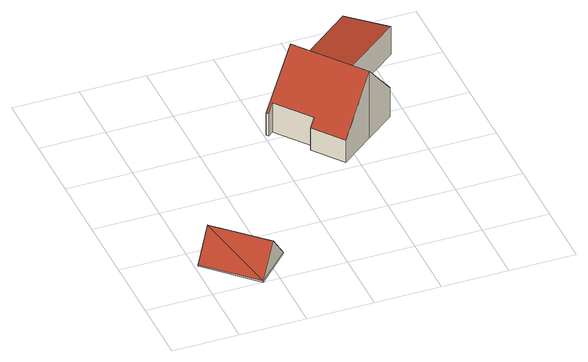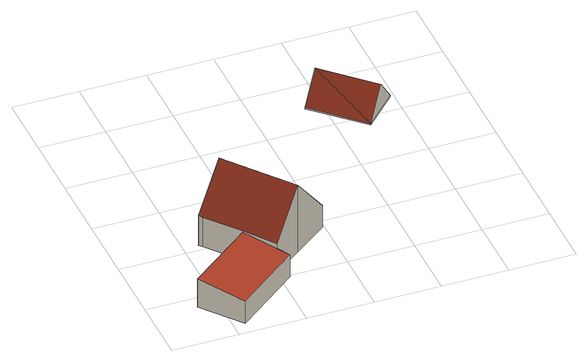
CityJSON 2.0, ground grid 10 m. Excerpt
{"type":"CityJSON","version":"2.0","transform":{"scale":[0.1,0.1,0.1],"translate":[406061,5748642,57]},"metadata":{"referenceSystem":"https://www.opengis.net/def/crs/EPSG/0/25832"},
"CityObjects":{
"building1":{"type":"Building","attributes":{"Gemeindeschluessel":"05515000","Geometrietyp2DReferenz":"3000","function":"51009_1610","roofType":"3100","measuredHeight":4.54},"geometry":[{"type":"Solid","lod":"2","boundaries":[[[[0,1,2,3]],[[4,5,1,0]],[[6,7,5,4]],[[3,2,7,6]],[[0,8,4]],[[6,9,3]],[[8,0,3]],[[3,9,8]],[[4,8,9]],[[9,6,4]],[[1,5,7,2]]]],"semantics":{"surfaces":[{"type":"WallSurface"},{"type":"RoofSurface"},{"type":"GroundSurface"}],"values":[[0,0,0,0,0,0,1,1,1,1,2]]}}]},
"building2":{"type":"Building","attributes":{"Gemeindeschluessel":"05515000","Geometrietyp2DReferenz":"3000","function":"31001_1000","roofType":"3100","measuredHeight":11.58},"address":[{"country":"Germany","locality":"Münster","thoroughfareNumber":"226","thoroughfareName":"Raringheide"}],"geometry":[{"type":"Solid","lod":"2","boundaries":[[[[10,11,12,13]],[[14,15,11,10]],[[16,17,15,14]],[[18,19,17,16]],[[20,21,19,18]],[[22,23,21,20]],[[24,25,23,22]],[[26,27,25,24]],[[28,29,27,26]],[[30,31,29,28]],[[32,33,31,30]],[[13,12,33,32]],[[26,24,22,20,18,16,14,28]],[[10,13,32,30,28,14]],[[11,15,17,19,21,23,25,27,29,31,33,12]]]],"semantics":{"surfaces":[{"type":"WallSurface"},{"type":"RoofSurface"},{"type":"GroundSurface"}],"values":[[0,0,0,0,0,0,0,0,0,0,0,0,1,1,2]]}}]},
"building3":{"type":"Building","attributes":{"Gemeindeschluessel":"05515000","Geometrietyp2DReferenz":"3000","function":"51009_1610","roofType":"2100","measuredHeight":4.82},"geometry":[{"type":"Solid","lod":"2","boundaries":[[[[34,35,36,37]],[[38,39,35,34]],[[40,41,39,38]],[[42,43,41,40]],[[37,36,43,42]],[[40,38,34,37,42]],[[35,39,41,43,36]]]],"semantics":{"surfaces":[{"type":"WallSurface"},{"type":"RoofSurface"},{"type":"GroundSurface"}],"values":[[0,0,0,0,0,1,2]]}}]}
},
"vertices":[
[125,51,4],[125,51,2],[54,119,2],[54,119,4],[75,0,4],[75,0,2],[5,68,4],[5,68,2],[100,26,48],[29,94,48],
[377,288,53],[377,288,2],[373,293,2],[373,293,52],[333,254,117],[333,254,2],[282,214,40],[282,214,2],[247,258,40],[247,258,2],[255,264,52],[255,264,2],[214,316,52],[214,316,2],[206,309,40],[206,309,2],[203,313,40],[203,313,2],[255,353,117],[255,353,2],[299,387,52],[299,387,2],[333,343,53],[333,343,2],
[299,387,44],[299,387,3],[333,343,3],[333,343,51],[287,403,41],[287,403,3],[383,480,41],[383,480,3],[431,420,51],[431,420,3]
]}
